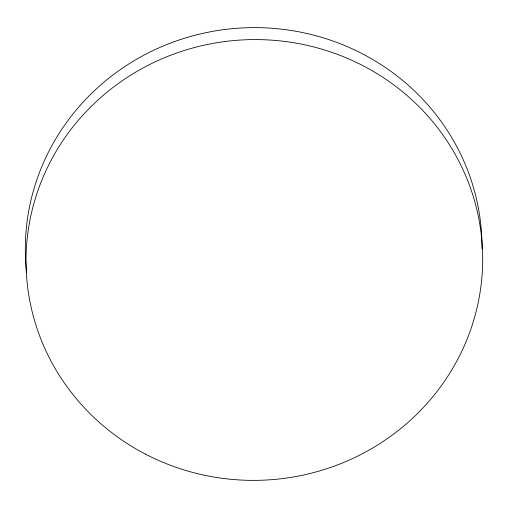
<?xml version="1.0" encoding="UTF-8"?>
<svg xmlns="http://www.w3.org/2000/svg" width="508" height="508" viewBox="0 0 508 508"><rect width="100%" height="100%" fill="white"/><g stroke="black" fill="none" stroke-linecap="round" stroke-linejoin="round"><path stroke-width="0.76" d="M26.613 272.351A228.359 220.37 -3.3 0 1 242.494 27.934A228.359 220.37 -3.3 0 1 481.978 249.034M145.402 454.101A228.359 220.37 -3.3 0 0 482.6 253.295A228.359 220.37 -3.3 0 0 135.033 72.536A228.359 220.37 -3.3 0 0 145.402 454.101"/></g></svg>
